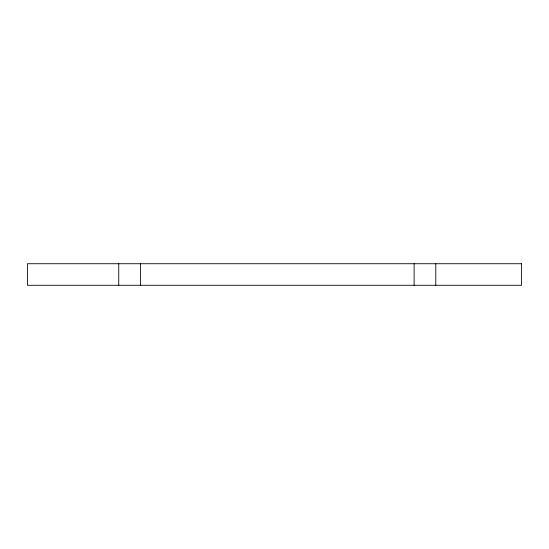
<?xml version="1.0" encoding="UTF-8"?>
<svg xmlns="http://www.w3.org/2000/svg" width="549" height="549" viewBox="0 0 549 549"><rect width="100%" height="100%" fill="white"/><g stroke="black" fill="none" stroke-linecap="round" stroke-linejoin="round"><path stroke-width="0.82" d="M435.789 263.726L435.789 285.274M414.118 263.726L414.118 285.274M140.407 263.726L140.407 285.274M118.742 263.726L118.742 285.274M521.55 263.726L27.45 263.726L27.45 285.274L521.55 285.274L521.55 263.726"/></g></svg>
